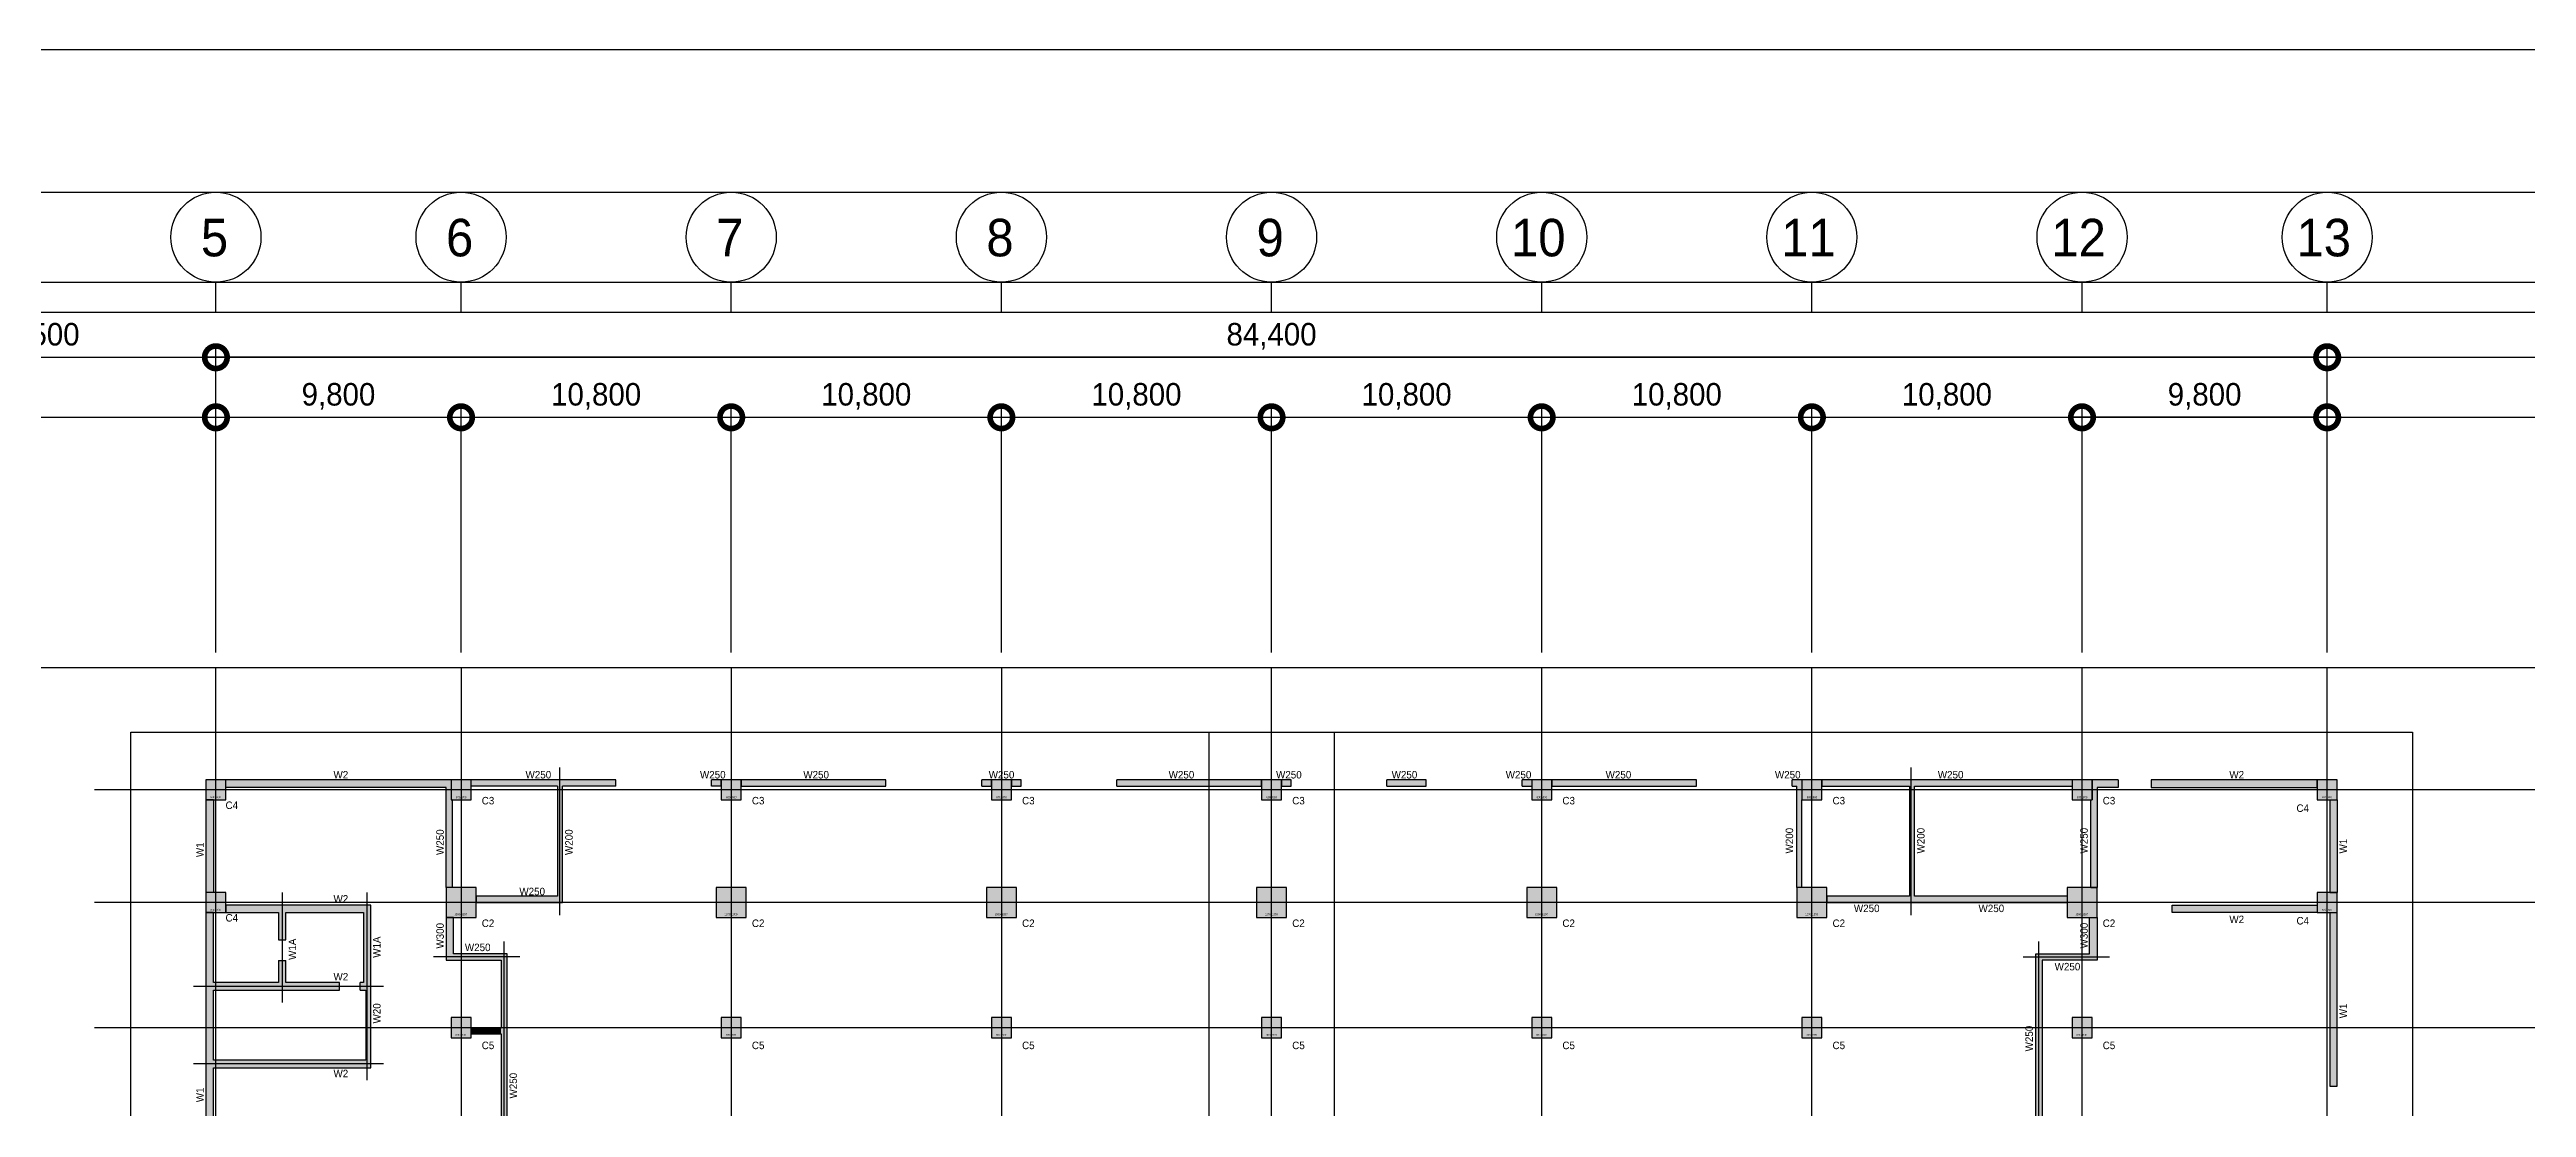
# Model space of a CAD drawing. Header units: millimetres. Extents: x 0 to 252300, y 0 to 178200.
# Drawn here: x 85903 to 184921, y 135916 to 178200 of the extents above; entities that cross this region are included whole.
import ezdxf

# ---------------------------------------------------------------- set-up
doc = ezdxf.new("R2010")
doc.units = ezdxf.units.MM
doc.header["$LTSCALE"] = 300
for name, color, linetype in [('A-CEN', 1, 'Continuous'), ('A-CEN_axis', 12, 'Continuous'), ('A-COLUMN', 2, 'Continuous'), ('A-CON', 2, 'Continuous'), ('A-DIM', 7, 'Continuous'), ('A-SYM-BUB', 3, 'Continuous'), ('구조SOLID', 253, 'Continuous')]:
    doc.layers.add(name, color=color, linetype=linetype)
doc.layers.add('NOPLOT', color=191, linetype='Continuous', plot=False)
doc.layers.add('기둥부호', color=171, linetype='Continuous', plot=False)
doc.styles.add('Gdim', font='')
doc.styles.get('Gdim').set_extended_font_data('Dotum')
doc.dimstyles.new('Gdim300', dxfattribs={"dimscale": 300, "dimtxt": 3, "dimasz": 6, "dimexe": 1.5, "dimexo": 2, "dimgap": 1, "dimtad": 1, "dimdec": 0, "dimzin": 0, "dimdsep": 46, "dimlunit": 6, "dimtxsty": 'Gdim', "dimblk": 'DOTSMALL', "dimblk1": 'DOTSMALL', "dimblk2": 'DOTSMALL', "dimcen": 1.5, "dimdle": 1.5, "dimclrd": 1, "dimclre": 1, "dimclrt": 256, "dimazin": 0, "dimtfac": 1, "dimtdec": 0, "dimtix": 1, "dimtmove": 2, "dimatfit": 3, "dimldrblk": 'DOTSMALL', "dimfxl": 1, "dimtolj": 1, "dimtzin": 0, "dimlwd": -1, "dimlwe": -1, "dimarcsym": 0})

# ---------------------------------------------------------------- blocks, each defined once
blk = doc.blocks.new('A$Cd589e0f6')
at = {"layer": 'NOPLOT'}
for points in [[(9900, -5700), (218700, -5700), (218700, -172500), (9900, -172500)], [(13500, -9300), (215100, -9300), (215100, -168900), (13500, -168900)], [(14700, -10500), (213900, -10500), (213900, -167700), (14700, -167700)], [(16500, -12300), (212100, -12300), (212100, -165900), (16500, -165900)], [(18900, -14700), (209700, -14700), (209700, -163500), (18900, -163500)], [(28900, -24700), (199700, -24700), (199700, -153500), (28900, -153500)]]:
    blk.add_lwpolyline(points, close=True, dxfattribs=at)
blk = doc.blocks.new('_DotSmall')
at = {"color": 0, "linetype": 'ByBlock', "const_width": 0.5}
blk.add_lwpolyline([(-0.0625, 0, 1), (0.0625, 0, 1)], format="xyb", close=True, dxfattribs=at)
blk = doc.blocks.new('*D19')
at = {"layer": 'A-DIM', "color": 1, "transparency": 16777216}
for p, q in [((62350, 14895), (74050, 14895)), ((62800, 5495), (62800, 15345)), ((73600, 5495), (73600, 15345))]:
    blk.add_line(p, q, dxfattribs=at)
at = {"layer": 'Defpoints', "color": 0, "transparency": 16777216}
for p in [(73600, 14895), (62800, 4895), (73600, 4895)]:
    blk.add_point(p, dxfattribs=at)
at = {"layer": 'A-DIM', "color": 1, "transparency": 16777216, "xscale": 1800, "yscale": 1800, "zscale": 1800, "rotation": 180}
blk.add_blockref('_DotSmall', (62800, 14895), dxfattribs=at)
at = {"layer": 'A-DIM', "color": 1, "transparency": 16777216, "xscale": 1800, "yscale": 1800, "zscale": 1800}
blk.add_blockref('_DotSmall', (73600, 14895), dxfattribs=at)
at = {"layer": 'A-DIM', "color": 3, "transparency": 16777216, "insert": (68200, 15732), "char_height": 900, "attachment_point": 5, "style": 'Gdim'}
blk.add_mtext('\\A1;10,800', dxfattribs=at)
blk = doc.blocks.new('*D20')
at = {"layer": 'A-DIM', "color": 1, "transparency": 16777216}
for p, q in [((51550, 14895), (63250, 14895)), ((52000, 5495), (52000, 15345)), ((62800, 5495), (62800, 15345))]:
    blk.add_line(p, q, dxfattribs=at)
at = {"layer": 'Defpoints', "color": 0, "transparency": 16777216}
for p in [(62800, 14895), (52000, 4895), (62800, 4895)]:
    blk.add_point(p, dxfattribs=at)
at = {"layer": 'A-DIM', "color": 1, "transparency": 16777216, "xscale": 1800, "yscale": 1800, "zscale": 1800, "rotation": 180}
blk.add_blockref('_DotSmall', (52000, 14895), dxfattribs=at)
at = {"layer": 'A-DIM', "color": 1, "transparency": 16777216, "xscale": 1800, "yscale": 1800, "zscale": 1800}
blk.add_blockref('_DotSmall', (62800, 14895), dxfattribs=at)
at = {"layer": 'A-DIM', "color": 3, "transparency": 16777216, "insert": (57400, 15732), "char_height": 900, "attachment_point": 5, "style": 'Gdim'}
blk.add_mtext('\\A1;10,800', dxfattribs=at)
blk = doc.blocks.new('*D21')
at = {"layer": 'A-DIM', "color": 1, "transparency": 16777216}
for p, q in [((41750, 14895), (52450, 14895)), ((42200, 5495), (42200, 15345)), ((52000, 5495), (52000, 15345))]:
    blk.add_line(p, q, dxfattribs=at)
at = {"layer": 'Defpoints', "color": 0, "transparency": 16777216}
for p in [(52000, 14895), (42200, 4895), (52000, 4895)]:
    blk.add_point(p, dxfattribs=at)
at = {"layer": 'A-DIM', "color": 1, "transparency": 16777216, "xscale": 1800, "yscale": 1800, "zscale": 1800, "rotation": 180}
blk.add_blockref('_DotSmall', (42200, 14895), dxfattribs=at)
at = {"layer": 'A-DIM', "color": 1, "transparency": 16777216, "xscale": 1800, "yscale": 1800, "zscale": 1800}
blk.add_blockref('_DotSmall', (52000, 14895), dxfattribs=at)
at = {"layer": 'A-DIM', "color": 3, "transparency": 16777216, "insert": (47100, 15732), "char_height": 900, "attachment_point": 5, "style": 'Gdim'}
blk.add_mtext('\\A1;9,800', dxfattribs=at)
blk = doc.blocks.new('*D22')
at = {"layer": 'A-DIM', "color": 1, "transparency": 16777216}
for p, q in [((27250, 17295), (42650, 17295)), ((27700, 5495), (27700, 17745)), ((42200, 5495), (42200, 17745))]:
    blk.add_line(p, q, dxfattribs=at)
at = {"layer": 'Defpoints', "color": 0, "transparency": 16777216}
for p in [(42200, 17295), (27700, 4895), (42200, 4895)]:
    blk.add_point(p, dxfattribs=at)
at = {"layer": 'A-DIM', "color": 1, "transparency": 16777216, "xscale": 1800, "yscale": 1800, "zscale": 1800, "rotation": 180}
blk.add_blockref('_DotSmall', (27700, 17295), dxfattribs=at)
at = {"layer": 'A-DIM', "color": 1, "transparency": 16777216, "xscale": 1800, "yscale": 1800, "zscale": 1800}
blk.add_blockref('_DotSmall', (42200, 17295), dxfattribs=at)
at = {"layer": 'A-DIM', "color": 3, "transparency": 16777216, "insert": (34950, 18132), "char_height": 900, "attachment_point": 5, "style": 'Gdim'}
blk.add_mtext('\\A1;14,500', dxfattribs=at)
blk = doc.blocks.new('*D26')
at = {"layer": 'A-DIM', "color": 1, "transparency": 16777216}
for p, q in [((73150, 14895), (84850, 14895)), ((73600, 5495), (73600, 15345)), ((84400, 5495), (84400, 15345))]:
    blk.add_line(p, q, dxfattribs=at)
at = {"layer": 'Defpoints', "color": 0, "transparency": 16777216}
for p in [(84400, 14895), (73600, 4895), (84400, 4895)]:
    blk.add_point(p, dxfattribs=at)
at = {"layer": 'A-DIM', "color": 1, "transparency": 16777216, "xscale": 1800, "yscale": 1800, "zscale": 1800, "rotation": 180}
blk.add_blockref('_DotSmall', (73600, 14895), dxfattribs=at)
at = {"layer": 'A-DIM', "color": 1, "transparency": 16777216, "xscale": 1800, "yscale": 1800, "zscale": 1800}
blk.add_blockref('_DotSmall', (84400, 14895), dxfattribs=at)
at = {"layer": 'A-DIM', "color": 3, "transparency": 16777216, "insert": (79000, 15732), "char_height": 900, "attachment_point": 5, "style": 'Gdim'}
blk.add_mtext('\\A1;10,800', dxfattribs=at)
blk = doc.blocks.new('*D33')
at = {"layer": 'A-DIM', "color": 1, "transparency": 16777216}
for p, q in [((105550, 14895), (117250, 14895)), ((106000, 5495), (106000, 15345)), ((116800, 5495), (116800, 15345))]:
    blk.add_line(p, q, dxfattribs=at)
at = {"layer": 'Defpoints', "color": 0, "transparency": 16777216}
for p in [(116800, 14895), (106000, 4895), (116800, 4895)]:
    blk.add_point(p, dxfattribs=at)
at = {"layer": 'A-DIM', "color": 1, "transparency": 16777216, "xscale": 1800, "yscale": 1800, "zscale": 1800, "rotation": 180}
blk.add_blockref('_DotSmall', (106000, 14895), dxfattribs=at)
at = {"layer": 'A-DIM', "color": 1, "transparency": 16777216, "xscale": 1800, "yscale": 1800, "zscale": 1800}
blk.add_blockref('_DotSmall', (116800, 14895), dxfattribs=at)
at = {"layer": 'A-DIM', "color": 3, "transparency": 16777216, "insert": (111400, 15732), "char_height": 900, "attachment_point": 5, "style": 'Gdim'}
blk.add_mtext('\\A1;10,800', dxfattribs=at)
blk = doc.blocks.new('*D34')
at = {"layer": 'A-DIM', "color": 1, "transparency": 16777216}
for p, q in [((127050, 14895), (116350, 14895)), ((116800, 5495), (116800, 15345)), ((126600, 5495), (126600, 15345))]:
    blk.add_line(p, q, dxfattribs=at)
at = {"layer": 'Defpoints', "color": 0, "transparency": 16777216}
for p in [(116800, 14895), (116800, 4895), (126600, 4895)]:
    blk.add_point(p, dxfattribs=at)
at = {"layer": 'A-DIM', "color": 1, "transparency": 16777216, "xscale": 1800, "yscale": 1800, "zscale": 1800, "rotation": 180}
blk.add_blockref('_DotSmall', (116800, 14895), dxfattribs=at)
at = {"layer": 'A-DIM', "color": 1, "transparency": 16777216, "xscale": 1800, "yscale": 1800, "zscale": 1800}
blk.add_blockref('_DotSmall', (126600, 14895), dxfattribs=at)
at = {"layer": 'A-DIM', "color": 3, "transparency": 16777216, "insert": (121700, 15732), "char_height": 900, "attachment_point": 5, "style": 'Gdim'}
blk.add_mtext('\\A1;9,800', dxfattribs=at)
blk = doc.blocks.new('*D35')
at = {"layer": 'A-DIM', "color": 1, "transparency": 16777216}
for p, q in [((127050, 17295), (41750, 17295)), ((42200, 5495), (42200, 17745)), ((126600, 5495), (126600, 17745))]:
    blk.add_line(p, q, dxfattribs=at)
at = {"layer": 'Defpoints', "color": 0, "transparency": 16777216}
for p in [(42200, 17295), (42200, 4895), (126600, 4895)]:
    blk.add_point(p, dxfattribs=at)
at = {"layer": 'A-DIM', "color": 1, "transparency": 16777216, "xscale": 1800, "yscale": 1800, "zscale": 1800, "rotation": 180}
blk.add_blockref('_DotSmall', (42200, 17295), dxfattribs=at)
at = {"layer": 'A-DIM', "color": 1, "transparency": 16777216, "xscale": 1800, "yscale": 1800, "zscale": 1800}
blk.add_blockref('_DotSmall', (126600, 17295), dxfattribs=at)
at = {"layer": 'A-DIM', "color": 3, "transparency": 16777216, "insert": (84400, 18132), "char_height": 900, "attachment_point": 5, "style": 'Gdim'}
blk.add_mtext('\\A1;84,400', dxfattribs=at)
blk = doc.blocks.new('*D36')
at = {"layer": 'A-DIM', "color": 1, "transparency": 16777216}
for p, q in [((94750, 14895), (106450, 14895)), ((95200, 5495), (95200, 15345)), ((106000, 5495), (106000, 15345))]:
    blk.add_line(p, q, dxfattribs=at)
at = {"layer": 'Defpoints', "color": 0, "transparency": 16777216}
for p in [(106000, 14895), (95200, 4895), (106000, 4895)]:
    blk.add_point(p, dxfattribs=at)
at = {"layer": 'A-DIM', "color": 1, "transparency": 16777216, "xscale": 1800, "yscale": 1800, "zscale": 1800, "rotation": 180}
blk.add_blockref('_DotSmall', (95200, 14895), dxfattribs=at)
at = {"layer": 'A-DIM', "color": 1, "transparency": 16777216, "xscale": 1800, "yscale": 1800, "zscale": 1800}
blk.add_blockref('_DotSmall', (106000, 14895), dxfattribs=at)
at = {"layer": 'A-DIM', "color": 3, "transparency": 16777216, "insert": (100600, 15732), "char_height": 900, "attachment_point": 5, "style": 'Gdim'}
blk.add_mtext('\\A1;10,800', dxfattribs=at)
blk = doc.blocks.new('*D37')
at = {"layer": 'A-DIM', "color": 1, "transparency": 16777216}
for p, q in [((83950, 14895), (95650, 14895)), ((84400, 5495), (84400, 15345)), ((95200, 5495), (95200, 15345))]:
    blk.add_line(p, q, dxfattribs=at)
at = {"layer": 'Defpoints', "color": 0, "transparency": 16777216}
for p in [(95200, 14895), (84400, 4895), (95200, 4895)]:
    blk.add_point(p, dxfattribs=at)
at = {"layer": 'A-DIM', "color": 1, "transparency": 16777216, "xscale": 1800, "yscale": 1800, "zscale": 1800, "rotation": 180}
blk.add_blockref('_DotSmall', (84400, 14895), dxfattribs=at)
at = {"layer": 'A-DIM', "color": 1, "transparency": 16777216, "xscale": 1800, "yscale": 1800, "zscale": 1800}
blk.add_blockref('_DotSmall', (95200, 14895), dxfattribs=at)
at = {"layer": 'A-DIM', "color": 3, "transparency": 16777216, "insert": (89800, 15732), "char_height": 900, "attachment_point": 5, "style": 'Gdim'}
blk.add_mtext('\\A1;10,800', dxfattribs=at)
blk = doc.blocks.new('C2')
at = {"layer": 'A-COLUMN'}
blk.add_lwpolyline([(-600, -600), (600, -600), (600, 600), (-600, 600)], close=True, dxfattribs=at)
at = {"layer": 'NOPLOT', "style": 'Gdim'}
blk.add_text('1200x1200', height=75, dxfattribs=at).set_placement((-266, -506))
blk = doc.blocks.new('C3')
at = {"layer": 'A-COLUMN'}
blk.add_lwpolyline([(-400, -400), (400, -400), (400, 400), (-400, 400)], close=True, dxfattribs=at)
at = {"layer": 'NOPLOT', "style": 'Gdim'}
blk.add_text('800X800', height=75, dxfattribs=at).set_placement((-203, -329))
blk = doc.blocks.new('C4')
at = {"layer": 'A-COLUMN'}
blk.add_lwpolyline([(-400, -400), (400, -400), (400, 400), (-400, 400)], close=True, dxfattribs=at)
at = {"layer": 'NOPLOT', "style": 'Gdim'}
blk.add_text('800X800', height=75, dxfattribs=at).set_placement((-212, -326))
blk = doc.blocks.new('C5')
at = {"layer": 'A-COLUMN'}
blk.add_lwpolyline([(-400, -400), (400, -400), (400, 400), (-400, 400)], close=True, dxfattribs=at)
at = {"layer": 'NOPLOT', "style": 'Gdim'}
blk.add_text('800X800', height=75, dxfattribs=at).set_placement((-218, -325))
blk = doc.blocks.new('grid-noplot-update')
at = {"layer": 'A-CEN_axis'}
for p, q in [((42200, -123905), (42200, 4895)), ((52000, 4895), (52000, -75026.5)), ((62800, 4895), (62800, -75026.5)), ((73600, 4895), (73600, -75026.5)), ((84400, -123905), (84400, 4895)), ((95200, -123905), (95200, 4895)), ((106000, -43800), (106000, 4895)), ((116800, -123905), (116800, 4895)), ((126600, -123905), (126600, 4895)), ((149346.4, 0), (37353.2, 0)), ((149346.4, -4500), (37353.2, -4500)), ((149346.4, -9500), (37353.2, -9500))]:
    blk.add_line(p, q, dxfattribs=at)
at = {"layer": 'A-SYM-BUB', "color": 7, "elevation": 0}
for points in [[(42200, 19095), (42200, 20295, -1), (42200, 23895, -1), (42200, 20295, 0)], [(52000, 19095), (52000, 20295, -1), (52000, 23895, -1), (52000, 20295, 0)], [(62800, 19095), (62800, 20295, -1), (62800, 23895, -1), (62800, 20295, 0)], [(73600, 19095), (73600, 20295, -1), (73600, 23895, -1), (73600, 20295, 0)], [(84400, 19095), (84400, 20295, -1), (84400, 23895, -1), (84400, 20295, 0)], [(95200, 19095), (95200, 20295, -1), (95200, 23895, -1), (95200, 20295, 0)], [(106000, 19095), (106000, 20295, -1), (106000, 23895, -1), (106000, 20295, 0)], [(116800, 19095), (116800, 20295, -1), (116800, 23895, -1), (116800, 20295, 0)], [(126600, 19095), (126600, 20295, -1), (126600, 23895, -1), (126600, 20295, 0)]]:
    blk.add_lwpolyline(points, format="xyb", dxfattribs=at)
at = {"layer": 'A-SYM-BUB', "style": 'Gdim'}
for s, p in [('5', (41598.5, 21329)), ('6', (51398.5, 21329)), ('7', (62198.5, 21329)), ('8', (72998.5, 21329)), ('9', (83798.5, 21329)), ('10', (93971.8, 21329)), ('11', (104771.8, 21329)), ('12', (115571.8, 21329)), ('13', (125371.8, 21329))]:
    blk.add_text(s, height=1500, dxfattribs=at).set_placement(p)
at = {"layer": 'A-DIM'}
for base, p1, p2, picture, middle in [((42200, 17295), (27700, 4895), (42200, 4895), '*D22', (34950, 18132.3)), ((52000, 14895), (42200, 4895), (52000, 4895), '*D21', (47100, 15732.3)), ((62800, 14895), (52000, 4895), (62800, 4895), '*D20', (57400, 15732.3)), ((73600, 14895), (62800, 4895), (73600, 4895), '*D19', (68200, 15732.3)), ((84400, 14895), (73600, 4895), (84400, 4895), '*D26', (79000, 15732.3)), ((116800, 14895), (126600, 4895), (116800, 4895), '*D34', (121700, 15732.3))]:
    dim = blk.add_linear_dim(base=base, p1=p1, p2=p2, angle=180, dimstyle='Gdim300', override={"dimtxsty": 'Gdim', "dimclrt": 3}, dxfattribs=at)
    dim.commit()
    dim.dimension.update_dxf_attribs({"geometry": picture, "text_midpoint": middle})
for base, p1, p2, picture, middle in [((42200, 17295), (126600, 4895), (42200, 4895), '*D35', (84400, 18132.3)), ((95200, 14895), (84400, 4895), (95200, 4895), '*D37', (89800, 15732.3)), ((106000, 14895), (95200, 4895), (106000, 4895), '*D36', (100600, 15732.3)), ((116800, 14895), (106000, 4895), (116800, 4895), '*D33', (111400, 15732.3))]:
    dim = blk.add_linear_dim(base=base, p1=p1, p2=p2, dimstyle='Gdim300', override={"dimtxsty": 'Gdim', "dimclrt": 3}, dxfattribs=at)
    dim.commit()
    dim.dimension.update_dxf_attribs({"geometry": picture, "text_midpoint": middle})

msp = doc.modelspace()

# ---------------------------------------------------------------- hatches: boundary and pattern name
at = {"layer": '구조SOLID', "transparency": 33554687}
h = msp.add_hatch(color=256, dxfattribs=at)
h.dxf.hatch_style = 1
h.paths.add_polyline_path([(92954, 149005), (92154, 149005), (92154, 148205), (92954, 148205)])
h.paths.add_polyline_path([(101954, 149005), (92954, 149005), (92954, 148705), (101754, 148705), (101754, 144705), (102004, 144705), (102004, 148205), (101954, 148205), (101954, 148205)])
h.paths.add_polyline_path([(102754, 149005), (101954, 149005), (101954, 148205), (102754, 148205)])
h.paths.add_polyline_path([(108539, 149005), (102754, 149005), (102754, 148755), (106204, 148755), (106204, 144355), (102954, 144355), (102954, 144105), (106404, 144105), (106404, 148755), (108539, 148755)])
h.paths.add_polyline_path([(102954, 144705), (102004, 144705), (102004, 144705), (101754, 144705), (101754, 143505), (102954, 143505)])
h.paths.add_polyline_path([(92954, 144505), (92154, 144505), (92154, 143705), (92954, 143705)])
h.paths.add_polyline_path([(92454, 148205), (92154, 148205), (92154, 144505), (92454, 144505)])
h.paths.add_polyline_path([(98754, 144005), (92954, 144005), (92954, 143705), (95054, 143705), (95054, 142615), (95354, 142615), (95354, 143705), (98454, 143705), (98454, 140905), (98319, 140905), (98319, 140605), (98554, 140605), (98554, 137805), (92454, 137805), (92454, 140605), (97489, 140605), (97489, 140905), (95354, 140905), (95354, 141785), (95054, 141785), (95054, 140905), (92454, 140905), (92454, 143705), (92154, 143705), (92154, 128705), (92454, 128705), (92454, 137505), (98754, 137505)])
h.paths.add_polyline_path([(92954, 128705), (92154, 128705), (92154, 127705), (92954, 127705)])
h.paths.add_polyline_path([(98754, 128005), (92954, 128005), (92954, 127705), (94854, 127705), (94854, 124105), (92454, 124105), (92454, 127705), (92154, 127705), (92154, 123805), (98754, 123805)])
h.paths.add_polyline_path([(95154, 127705), (98454, 127705), (98454, 124105), (95154, 124105)], flags=16)
h.paths.add_polyline_path([(92454, 116705), (98454, 116705), (98454, 112505), (92954, 112505), (92954, 112205), (98754, 112205), (98754, 121505), (92454, 121505), (92454, 121795), (92154, 121795), (92154, 112505), (92454, 112505)])
h.paths.add_polyline_path([(92454, 117005), (92454, 121205), (98454, 121205), (98454, 117005)], flags=16)
h.paths.add_polyline_path([(92954, 112505), (92154, 112505), (92154, 111705), (92954, 111705)])
h.paths.add_polyline_path([(92454, 111705), (92154, 111705), (92154, 108005), (92454, 108005)])
h.paths.add_polyline_path([(92954, 108005), (92154, 108005), (92154, 107205), (92954, 107205)])
h.paths.add_polyline_path([(102754, 108005), (101954, 108005), (101954, 107205), (102754, 107205)])
h.paths.add_polyline_path([(104454, 107455), (102754, 107455), (102754, 107205), (104454, 107205)])
h.paths.add_polyline_path([(102954, 112705), (101754, 112705), (101754, 111505), (102954, 111505)])
h.paths.add_polyline_path([(102054, 116705), (101954, 116705), (101954, 116955), (101754, 116955), (101754, 112705), (102054, 112705)])
h.paths.add_polyline_path([(102754, 117505), (101954, 117505), (101954, 116705), (102754, 116705)], flags=17)
h.paths.add_polyline_path([(104204, 124255), (102004, 124255), (102004, 127505), (101754, 127505), (101754, 124005), (103954, 124005), (103954, 116905), (102754, 116905), (102754, 116705), (104479, 116705), (104479, 116905), (104204, 116905)])
h.paths.add_polyline_path([(102954, 128705), (101754, 128705), (101754, 127505), (102954, 127505)])
h.paths.add_polyline_path([(104204, 142055), (102054, 142055), (102054, 143505), (101754, 143505), (101754, 141805), (103954, 141805), (103954, 131605), (101754, 131605), (101754, 128705), (102004, 128705), (102004, 131355), (104204, 131355)])
h.paths.add_polyline_path([(102754, 139505), (101954, 139505), (101954, 138705), (102754, 138705)], flags=17)
h.paths.add_polyline_path([(112754, 149005), (112369, 149005), (112369, 148755), (112754, 148755)])
h.paths.add_polyline_path([(113554, 149005), (112754, 149005), (112754, 148205), (113554, 148205)])
h.paths.add_polyline_path([(119339, 149005), (113554, 149005), (113554, 148755), (119339, 148755)])
h.paths.add_polyline_path([(123554, 149005), (123169, 149005), (123169, 148755), (123554, 148755)])
h.paths.add_polyline_path([(124354, 149005), (123554, 149005), (123554, 148205), (124354, 148205)])
h.paths.add_polyline_path([(124739, 149005), (124354, 149005), (124354, 148755), (124739, 148755)])
h.paths.add_polyline_path([(134354, 149005), (128569, 149005), (128569, 148755), (134354, 148755)])
h.paths.add_polyline_path([(135154, 149005), (134354, 149005), (134354, 148205), (135154, 148205)])
h.paths.add_polyline_path([(135539, 149005), (135154, 149005), (135154, 148755), (135539, 148755)])
h.paths.add_polyline_path([(140939, 149005), (139369, 149005), (139369, 148755), (140939, 148755)])
h.paths.add_polyline_path([(145154, 149005), (144769, 149005), (144769, 148755), (145154, 148755)])
h.paths.add_polyline_path([(145954, 149005), (145154, 149005), (145154, 148205), (145954, 148205)])
h.paths.add_polyline_path([(151739, 149005), (145954, 149005), (145954, 148755), (151739, 148755)])
h.paths.add_polyline_path([(155954, 149005), (155569, 149005), (155569, 148755), (155754, 148755), (155754, 144705), (155954, 144705), (155954, 148205)])
h.paths.add_polyline_path([(156954, 144705), (155754, 144705), (155754, 143505), (156954, 143505)])
h.paths.add_polyline_path([(156754, 149005), (155954, 149005), (155954, 148205), (156754, 148205)])
h.paths.add_polyline_path([(166754, 149005), (156754, 149005), (156754, 148755), (160254, 148755), (160254, 144355), (156954, 144355), (156954, 144105), (166554, 144105), (166554, 144355), (160454, 144355), (160454, 148755), (166754, 148755)])
h.paths.add_polyline_path([(167554, 149005), (166754, 149005), (166754, 148205), (167554, 148205)])
h.paths.add_polyline_path([(167754, 148705), (168594, 148705), (168594, 149005), (167554, 149005), (167554, 148205), (167504, 148205), (167504, 144705), (167754, 144705)])
h.paths.add_polyline_path([(167754, 144705), (166554, 144705), (166554, 143505), (167754, 143505)])
h.paths.add_polyline_path([(176554, 149005), (169914, 149005), (169914, 148705), (176554, 148705)])
h.paths.add_polyline_path([(177354, 149005), (176554, 149005), (176554, 148205), (177354, 148205)])
h.paths.add_polyline_path([(177354, 148205), (177054, 148205), (177054, 144505), (177354, 144505)])
h.paths.add_polyline_path([(176554, 144005), (170754, 144005), (170754, 143705), (176554, 143705)])
h.paths.add_polyline_path([(177354, 144505), (176554, 144505), (176554, 143705), (177354, 143705)])
h.paths.add_polyline_path([(165554, 141805), (167754, 141805), (167754, 143505), (167454, 143505), (167454, 142055), (165304, 142055), (165304, 134905), (167504, 134905), (167504, 128705), (167754, 128705), (167754, 135155), (165554, 135155)])
h.paths.add_polyline_path([(167554, 139505), (166754, 139505), (166754, 138705), (167554, 138705)], flags=17)
h.paths.add_polyline_path([(177354, 143705), (177054, 143705), (177054, 136765), (177354, 136765)])
h.paths.add_polyline_path([(177354, 135445), (177054, 135445), (177054, 135205), (170754, 135205), (170754, 128305), (176554, 128305), (176554, 128605), (171054, 128605), (171054, 135005), (177054, 135005), (177054, 128605), (177354, 128605)])
h.paths.add_polyline_path([(177354, 128605), (176554, 128605), (176554, 127605), (177354, 127605)])
h.paths.add_polyline_path([(167754, 128705), (166554, 128705), (166554, 127505), (167754, 127505)])
h.paths.add_polyline_path([(167554, 117505), (166754, 117505), (166754, 116705), (167554, 116705)], flags=17)
h.paths.add_polyline_path([(167754, 116955), (167554, 116955), (167554, 116705), (167454, 116705), (167454, 112705), (167754, 112705)])
h.paths.add_polyline_path([(167754, 112705), (166554, 112705), (166554, 111505), (167754, 111505)])
h.paths.add_polyline_path([(167754, 111505), (167554, 111505), (167554, 108005), (167554, 107205), (167754, 107205)])
h.paths.add_polyline_path([(166754, 107455), (166554, 107455), (166554, 107205), (166754, 107205)])
h.paths.add_polyline_path([(167554, 108005), (166754, 108005), (166754, 107205), (167554, 107205)])
h.paths.add_polyline_path([(176554, 107505), (167754, 107505), (167754, 107205), (176554, 107205)])
h.paths.add_polyline_path([(177354, 108005), (177054, 108005), (176554, 108005), (176554, 107205), (177354, 107205)])
h.paths.add_polyline_path([(177354, 111705), (177054, 111705), (177054, 108005), (177354, 108005)])
h.paths.add_polyline_path([(177354, 112505), (176554, 112505), (176554, 111705), (177354, 111705)])
h.paths.add_polyline_path([(171054, 118605), (175114, 118605), (175114, 118905), (174004, 118905), (174004, 121505), (177054, 121505), (177054, 118905), (175944, 118905), (175944, 118605), (177054, 118605), (177054, 115605), (171969, 115605), (171969, 115305), (177054, 115305), (177054, 112505), (177354, 112505), (177354, 127605), (177054, 127605), (177054, 121805), (170754, 121805), (170754, 112205), (176554, 112205), (176554, 112505), (170954, 112505), (170954, 115305), (171139, 115305), (171139, 115605), (171054, 115605)])
h.paths.add_polyline_path([(171054, 118905), (171054, 121505), (173804, 121505), (173804, 118905)], flags=16)
h.paths.add_polyline_path([(153054, 104205), (146454, 104205), (146454, 100505), (151439, 100505), (151439, 100805), (146754, 100805), (146754, 103905), (152754, 103905), (152754, 100805), (152569, 100805), (152569, 100505), (153054, 100505)])
h.paths.add_polyline_path([(113754, 144705), (112554, 144705), (112554, 143505), (113754, 143505)])
h.paths.add_polyline_path([(124554, 144705), (123354, 144705), (123354, 143505), (124554, 143505)])
h.paths.add_polyline_path([(135354, 144705), (134154, 144705), (134154, 143505), (135354, 143505)])
h.paths.add_polyline_path([(146154, 144705), (144954, 144705), (144954, 143505), (146154, 143505)])
h.paths.add_polyline_path([(113554, 139505), (112754, 139505), (112754, 138705), (113554, 138705)])
h.paths.add_polyline_path([(124354, 139505), (123554, 139505), (123554, 138705), (124354, 138705)])
h.paths.add_polyline_path([(135154, 139505), (134354, 139505), (134354, 138705), (135154, 138705)])
h.paths.add_polyline_path([(145954, 139505), (145154, 139505), (145154, 138705), (145954, 138705)])
h.paths.add_polyline_path([(156754, 139505), (155954, 139505), (155954, 138705), (156754, 138705)])
h.paths.add_polyline_path([(113804, 128755), (112504, 128755), (112504, 127455), (113804, 127455)])
h.paths.add_polyline_path([(124604, 128755), (123304, 128755), (123304, 127455), (124604, 127455)])
h.paths.add_polyline_path([(135404, 128755), (134104, 128755), (134104, 127455), (135404, 127455)])
h.paths.add_polyline_path([(146204, 128755), (144904, 128755), (144904, 127455), (146204, 127455)])
h.paths.add_polyline_path([(157004, 128755), (155704, 128755), (155704, 127455), (157004, 127455)])
h.paths.add_polyline_path([(112754, 116905), (112754, 116705)], flags=17)
h.paths.add_polyline_path([(113554, 117505), (112754, 117505), (112754, 116705), (113554, 116705)])
h.paths.add_polyline_path([(113554, 116905), (113554, 116705)], flags=17)
h.paths.add_polyline_path([(123554, 116905), (123554, 116705)], flags=17)
h.paths.add_polyline_path([(124354, 117505), (123554, 117505), (123554, 116705), (124354, 116705)])
h.paths.add_polyline_path([(124354, 116905), (124354, 116705)], flags=17)
h.paths.add_polyline_path([(134354, 116905), (134354, 116705)], flags=17)
h.paths.add_polyline_path([(135154, 117505), (134354, 117505), (134354, 116705), (135154, 116705)])
h.paths.add_polyline_path([(135154, 116905), (135154, 116705)], flags=17)
h.paths.add_polyline_path([(145154, 116905), (145154, 116705)], flags=17)
h.paths.add_polyline_path([(145954, 117505), (145154, 117505), (145154, 116705), (145954, 116705)])
h.paths.add_polyline_path([(145954, 116905), (145954, 116705)], flags=17)
h.paths.add_polyline_path([(155954, 116905), (155954, 116705)], flags=17)
h.paths.add_polyline_path([(156754, 117505), (155954, 117505), (155954, 116705), (156754, 116705)])
h.paths.add_polyline_path([(156754, 116905), (156754, 116705)], flags=17)
h.paths.add_polyline_path([(113754, 112705), (112554, 112705), (112554, 111505), (113754, 111505)])
h.paths.add_polyline_path([(124554, 112705), (123354, 112705), (123354, 111505), (124554, 111505)])
h.paths.add_polyline_path([(135354, 112705), (134154, 112705), (134154, 111505), (135354, 111505)])
h.paths.add_polyline_path([(146154, 112705), (144954, 112705), (144954, 111505), (146154, 111505)])
h.paths.add_polyline_path([(156954, 112705), (155754, 112705), (155754, 111505), (156954, 111505)])
h.paths.add_polyline_path([(112754, 107455), (112454, 107455), (112454, 107205), (112754, 107205)])
h.paths.add_polyline_path([(113554, 108005), (112754, 108005), (112754, 107205), (113554, 107205)])
h.paths.add_polyline_path([(113854, 107455), (113554, 107455), (113554, 107205), (113854, 107205)])
h.paths.add_polyline_path([(123554, 107455), (123254, 107455), (123254, 107205), (123554, 107205)])
h.paths.add_polyline_path([(124354, 108005), (123554, 108005), (123554, 107205), (124354, 107205)])
h.paths.add_polyline_path([(124654, 107455), (124354, 107455), (124354, 107205), (124654, 107205)])
h.paths.add_polyline_path([(134354, 107455), (134054, 107455), (134054, 107205), (134354, 107205)])
h.paths.add_polyline_path([(135154, 108005), (134354, 108005), (134354, 107205), (135154, 107205)])
h.paths.add_polyline_path([(135454, 107455), (135154, 107455), (135154, 107205), (135454, 107205)])
h.paths.add_polyline_path([(145154, 107455), (144854, 107455), (144854, 107205), (145154, 107205)])
h.paths.add_polyline_path([(145954, 108005), (145154, 108005), (145154, 107205), (145954, 107205)])
h.paths.add_polyline_path([(146254, 107455), (145954, 107455), (145954, 107205), (146254, 107205)])
h.paths.add_polyline_path([(155954, 107455), (155654, 107455), (155654, 107205), (155954, 107205)])
h.paths.add_polyline_path([(156754, 108005), (155954, 108005), (155954, 107205), (156754, 107205)])
h.paths.add_polyline_path([(157054, 107455), (156754, 107455), (156754, 107205), (157054, 107205)])
h.paths.add_polyline_path([(99604, 107205), (99604, 107505), (92954, 107505), (92954, 107205)])
h.paths.add_polyline_path([(101754, 109585), (101954, 109585), (101954, 111505), (101754, 111505)])
h.paths.add_polyline_path([(101954, 108705), (101754, 108705), (101754, 107505), (100554, 107505), (100554, 107205), (101954, 107205), (101954, 108005)])
h.paths.add_polyline_path([(165029, 116905), (165029, 116705), (166754, 116705), (166754, 116905), (165554, 116905), (165554, 124005), (167754, 124005), (167754, 127505), (167504, 127505), (167504, 124255), (165304, 124255), (165304, 116905)])
h.paths.add_polyline_path([(164254, 107455), (164254, 107205), (165604, 107205), (165604, 107455)])
at = {"layer": '구조SOLID'}
h = msp.add_hatch(color=256, dxfattribs=at)
h.dxf.hatch_style = 1
h.paths.add_polyline_path([(102754, 139105), (103954, 139105), (103954, 138855), (102754, 138855)])

# ---------------------------------------------------------------- linework, layer by layer
at = {"layer": 'A-CEN'}
for p, q in [((106304, 143605), (106304, 149505)), ((160329, 143605), (160329, 149505)), ((95204, 144505), (95204, 140105)), ((98604, 137005), (98604, 144505)), ((104704, 141930), (101254, 141930)), ((104079, 130855), (104079, 142555)), ((164804, 141930), (168254, 141930)), ((165429, 134405), (165429, 142555)), ((99254, 140755), (91654, 140755)), ((99254, 137655), (91654, 137655))]:
    msp.add_line(p, q, dxfattribs=at)
at = {"layer": 'A-CON'}
for p, q in [((101954, 149005), (92954, 149005)), ((92954, 148705), (92954, 149005)), ((101754, 148705), (92954, 148705)), ((101754, 144705), (101754, 148705)), ((101954, 149005), (101954, 148205)), ((102754, 148755), (102754, 149005)), ((108539, 149005), (102754, 149005)), ((106204, 148755), (102754, 148755)), ((106204, 148755), (106204, 144355)), ((106404, 144105), (106404, 148755)), ((108539, 148755), (106404, 148755)), ((108539, 148755), (108539, 149005)), ((112754, 149005), (112369, 149005)), ((112369, 148755), (112369, 149005)), ((112754, 148755), (112369, 148755)), ((112754, 148755), (112754, 149005)), ((113554, 149005), (113554, 148755)), ((119339, 149005), (113554, 149005)), ((113554, 148755), (119339, 148755)), ((119339, 148755), (119339, 149005)), ((123554, 149005), (123169, 149005)), ((123169, 148755), (123169, 149005)), ((123169, 148755), (123554, 148755)), ((123554, 148755), (123554, 149005)), ((124354, 149005), (124354, 148755)), ((124739, 149005), (124354, 149005)), ((124354, 148755), (124739, 148755)), ((124739, 148755), (124739, 149005)), ((134354, 149005), (128569, 149005)), ((128569, 148755), (128569, 149005)), ((128569, 148755), (134354, 148755)), ((134354, 148755), (134354, 149005)), ((135539, 148755), (135539, 149005)), ((139369, 148755), (139369, 149005)), ((140939, 148755), (140939, 149005)), ((144769, 148755), (144769, 149005)), ((145154, 149005), (145154, 148755)), ((145954, 149005), (145954, 148755)), ((151739, 149005), (145954, 149005)), ((145954, 148755), (151739, 148755)), ((151739, 148755), (151739, 149005)), ((155954, 149005), (155569, 149005)), ((155569, 148755), (155569, 149005)), ((155569, 148755), (155754, 148755)), ((155954, 149005), (155954, 148205)), ((166754, 149005), (156754, 149005)), ((156754, 149005), (156754, 148755)), ((156754, 148755), (160254, 148755)), ((160254, 148755), (160254, 144355)), ((160454, 144355), (160454, 148755)), ((160454, 148755), (166754, 148755)), ((166754, 149005), (166754, 148755)), ((167554, 149005), (167554, 148205)), ((168594, 149005), (168594, 148705)), ((176554, 149005), (169914, 149005)), ((169914, 149005), (169914, 148705)), ((169914, 148705), (176554, 148705)), ((176554, 148705), (176554, 149005)), ((92454, 148205), (92154, 148205)), ((92454, 148205), (92454, 144505)), ((102004, 148205), (101954, 148205)), ((102004, 148205), (102004, 144705)), ((155954, 144705), (155954, 148205)), ((155954, 148205), (155954, 148205)), ((167504, 148205), (167554, 148205)), ((177054, 148205), (177054, 144505)), ((177054, 148205), (177354, 148205)), ((177354, 148205), (177354, 144505)), ((102004, 144705), (101754, 144705)), ((155954, 144705), (155754, 144705)), ((167504, 144705), (167754, 144705)), ((92454, 144505), (92154, 144505)), ((92454, 143705), (92154, 143705)), ((92454, 140905), (92454, 143705)), ((92954, 144005), (92954, 143705)), ((98754, 144005), (92954, 144005)), ((92954, 143705), (95054, 143705)), ((95054, 143705), (95054, 142615)), ((95354, 143705), (98454, 143705)), ((95354, 142615), (95354, 143705)), ((98454, 143705), (98454, 140905)), ((98754, 137505), (98754, 144005)), ((106204, 144355), (102954, 144355)), ((102954, 144355), (102954, 144105)), ((102954, 144105), (106404, 144105)), ((160254, 144355), (156954, 144355)), ((156954, 144355), (156954, 144105)), ((156954, 144105), (166554, 144105)), ((166554, 144355), (160454, 144355)), ((166554, 144355), (166554, 144105)), ((176554, 144005), (176554, 143705)), ((177054, 144505), (177354, 144505)), ((177054, 143705), (177354, 143705)), ((177054, 143705), (177054, 136765)), ((177354, 136765), (177354, 143705)), ((95054, 142615), (95354, 142615)), ((101754, 143505), (101754, 141805)), ((102054, 143505), (101754, 143505)), ((102054, 142055), (102054, 143505)), ((167454, 142055), (167454, 143505)), ((167454, 143505), (167754, 143505)), ((167754, 143505), (167754, 141805)), ((95054, 141785), (95054, 140905)), ((95054, 141785), (95354, 141785)), ((95354, 140905), (95354, 141785)), ((101754, 141805), (103954, 141805)), ((104204, 142055), (102054, 142055)), ((103954, 141805), (103954, 139105)), ((104204, 131355), (104204, 142055)), ((165304, 134905), (165304, 142055)), ((165304, 142055), (167454, 142055)), ((167754, 141805), (165554, 141805)), ((165554, 141805), (165554, 135155)), ((95054, 140905), (92454, 140905)), ((92454, 137805), (92454, 140605)), ((92454, 140605), (97489, 140605)), ((97489, 140905), (95354, 140905)), ((97489, 140605), (97489, 140905)), ((98454, 140905), (98319, 140905)), ((98319, 140605), (98319, 140905)), ((98319, 140605), (98554, 140605)), ((98554, 140605), (98554, 137805)), ((102754, 139105), (103954, 139105)), ((102754, 138855), (103954, 138855)), ((103954, 138855), (103954, 131605)), ((98554, 137805), (92454, 137805)), ((92454, 128705), (92454, 137505)), ((92454, 137505), (98754, 137505)), ((177054, 136765), (177354, 136765))]:
    msp.add_line(p, q, dxfattribs=at)
at = {"layer": 'A-CON', "elevation": 0}
for points in [[(135539, 149005), (135154, 149005), (135154, 148755), (135539, 148755)], [(140939, 149005), (139369, 149005)], [(139369, 148755), (140939, 148755)], [(145154, 149005), (144769, 149005)], [(144769, 148755), (145154, 148755)], [(155754, 144705), (155754, 148755)], [(168594, 149005), (167554, 149005)], [(168594, 148705), (167754, 148705), (167754, 144705)], [(92154, 148205), (92154, 144505)], [(167504, 144705), (167504, 148205)], [(92154, 143705), (92154, 128705)], [(176554, 143705), (170754, 143705), (170754, 144005), (176554, 144005)]]:
    msp.add_lwpolyline(points, dxfattribs=at)
at = {"layer": 'NOPLOT'}
msp.add_lwpolyline([(0, 178200), (252300, 178200), (252300, 0), (0, 0)], close=True, dxfattribs=at)
at = {"layer": 'NOPLOT', "elevation": 0}
for points in [[(89154, 150915), (137257, 150915), (137257, 105515), (89154, 105515)], [(132260, 150915), (180363, 150915), (180363, 105515), (132260, 105515)]]:
    msp.add_lwpolyline(points, close=True, dxfattribs=at)

# ---------------------------------------------------------------- block references
at = {"layer": 'A-COLUMN'}
for name, p in [('C4', (92554, 148605)), ('C3', (102354, 148605)), ('C3', (113154, 148605)), ('C3', (123954, 148605)), ('C3', (134754, 148605)), ('C3', (145554, 148605)), ('C3', (156354, 148605)), ('C3', (167154, 148605)), ('C4', (176954, 148605)), ('C2', (102354, 144105)), ('C2', (113154, 144105)), ('C2', (123954, 144105)), ('C2', (134754, 144105)), ('C2', (145554, 144105)), ('C2', (156354, 144105)), ('C2', (167154, 144105)), ('C4', (92554, 144105)), ('C4', (176954, 144105)), ('C5', (102354, 139105)), ('C5', (113154, 139105)), ('C5', (123954, 139105)), ('C5', (134754, 139105)), ('C5', (145554, 139105)), ('C5', (156354, 139105)), ('C5', (167154, 139105))]:
    msp.add_blockref(name, p, dxfattribs=at)
at = {"layer": 'A-DIM'}
msp.add_blockref('grid-noplot-update', (50354, 148605), dxfattribs=at)
at = {"layer": 'NOPLOT'}
msp.add_blockref('A$Cd589e0f6', (0, 178200), dxfattribs=at)

# ---------------------------------------------------------------- texts
at = {"layer": '기둥부호', "linetype": 'ByBlock', "style": 'Gdim'}
for s, p in [('W2', (97255, 149065, 0)), ('W250', (104932, 149065, 0)), ('W250', (111905, 149065, 0)), ('W250', (116037, 149065, 0)), ('W250', (123448, 149065, 0)), ('W250', (130641, 149065, 0)), ('W250', (134935, 149065, 0)), ('W250', (139556, 149065, 0)), ('W250', (144115, 149065, 0)), ('W250', (148110, 149065, 0)), ('W250', (154878, 149065, 0)), ('W250', (161389, 149065, 0)), ('W2', (173044, 149065, 0)), ('C4', (92939, 147845, 0)), ('C3', (103181, 148029, 0)), ('C3', (113981, 148029, 0)), ('C3', (124781, 148029, 0)), ('C3', (135581, 148029, 0)), ('C3', (146381, 148029, 0)), ('C3', (157181, 148029, 0)), ('C3', (167981, 148029, 0)), ('C4', (175727, 147729, 0)), ('C4', (92939, 143345, 0)), ('W2', (97255, 144103, 0)), ('W250', (163017, 143724, 0)), ('W2', (173044, 143283, 0)), ('C2', (103181, 143129, 0)), ('C2', (113981, 143129, 0)), ('C2', (124781, 143129, 0)), ('C2', (135581, 143129, 0)), ('C2', (146381, 143129, 0)), ('C2', (157181, 143129, 0)), ('C2', (167981, 143129, 0)), ('C4', (175727, 143229, 0)), ('W250', (102508, 142164, 0)), ('W250', (166060, 141395, 0)), ('W2', (97255, 140992, 0)), ('C5', (103181, 138246, 0)), ('C5', (113981, 138246, 0)), ('C5', (124781, 138246, 0)), ('C5', (135581, 138246, 0)), ('C5', (146381, 138246, 0)), ('C5', (157181, 138246, 0)), ('C5', (167981, 138246, 0)), ('W2', (97255, 137125, 0))]:
    msp.add_text(s, height=300, dxfattribs=at).set_placement(p)
for s, p in [('W250', (101665, 146007, 0)), ('W200', (106816, 146007, 0)), ('W200', (155605, 146067, 0)), ('W200', (160859, 146067, 0)), ('W250', (167383, 146067, 0)), ('W1', (177746, 146067, 0)), ('W1', (92066, 145923, 0)), ('W1A', (95762, 141814, 0)), ('W1A', (99137, 141899, 0)), ('W20', (99137, 139272, 0)), ('W1', (177746, 139481, 0)), ('W250', (165191, 138157, 0)), ('W1', (92066, 136126, 0)), ('W250', (104591, 136274, 0))]:
    msp.add_text(s, height=300, rotation=90, dxfattribs=at).set_placement(p)
at = {"layer": '기둥부호', "color": 1, "linetype": 'ByBlock', "style": 'Gdim'}
for p in [(104686, 144397, 0), (158035, 143724, 0)]:
    msp.add_text('W250', height=300, dxfattribs=at).set_placement(p)
for p in [(101665, 142265, 0), (167383, 142273, 0)]:
    msp.add_text('W300', height=300, rotation=90, dxfattribs=at).set_placement(p)

doc.saveas('drawing.dxf')
